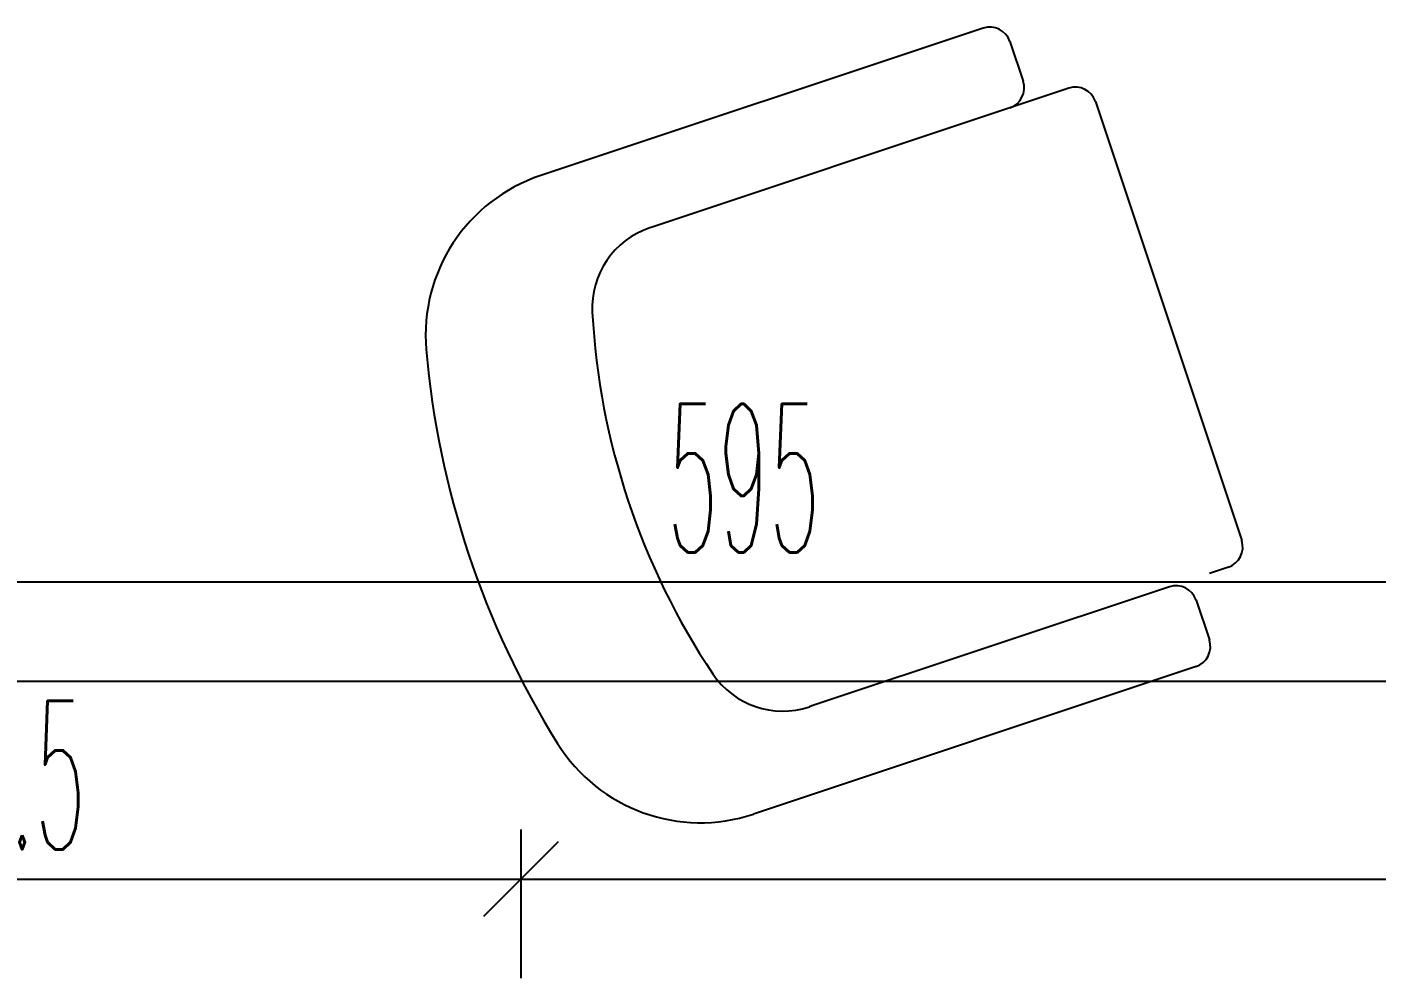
# Model space of a CAD drawing. Extents: x 78 to 306, y -397 to 18.
# Drawn here: x 272.07216 to 272.09942, y -396.70156 to -396.68234 of the extents above; entities that cross this region are included whole.
import ezdxf

# ---------------------------------------------------------------- set-up
doc = ezdxf.new("R2010")
doc.units = 0
doc.header["$LTSCALE"] = 0.5
doc.header["$MEASUREMENT"] = 0
doc.linetypes.add('DASHDOT2', pattern=[0.5, 0.25, -0.125, 0, -0.125])
doc.layers.get('0').update_dxf_attribs({"linetype": 'CONTINUOUS'})
for name, color, linetype in [('AKS', 5, 'DASHDOT2'), ('OLCU', 31, 'CONTINUOUS'), ('TEFRIS', 11, 'CONTINUOUS')]:
    doc.layers.add(name, color=color, linetype=linetype)
doc.styles.add('OLCUIC', font='ROMANS.SHX', dxfattribs={"width": 0.4, "height": 0.15})

msp = doc.modelspace()

# ---------------------------------------------------------------- linework, layer by layer
at = {"color": 0, "linetype": 'ByBlock'}
for p, q in [((272.082893941935, -396.6988098737721), (272.081393941935, -396.7003098737721)), ((272.081393941935, -396.7003098737721), (272.082893941935, -396.6988098737721))]:
    msp.add_line(p, q, dxfattribs=at)
at = {"layer": 'AKS'}
msp.add_line((272.0571439419351, -396.6955598737721), (272.3531439419343, -396.6955598737721), dxfattribs=at)
at = {"layer": 'OLCU', "ltscale": 1.4}
for p, q in [((272.146143941935, -396.6935598737721), (272.027143941935, -396.6935598737721)), ((272.082143941935, -396.6985598737721), (272.082143941935, -396.7015598737721)), ((272.059643941935, -396.6995598737721), (272.082143941935, -396.6995598737721)), ((272.082143941935, -396.6995598737721), (272.126143941935, -396.6995598737721))]:
    msp.add_line(p, q, dxfattribs=at)
at = {"layer": 'TEFRIS'}
for p, q in [((272.0914829568942, -396.682364868932), (272.0825422906664, -396.685345091008)), ((272.0920205440964, -396.682633662533), (272.0922893376974, -396.6834400433364)), ((272.0932118304295, -396.6835805350942), (272.0920205440962, -396.6839776305384)), ((272.0920205440962, -396.6839776305384), (272.0847938811725, -396.6863865181797)), ((272.093749417632, -396.6838493286954), (272.0967061472442, -396.6927195175321)), ((272.0847938811725, -396.6863865181797), (272.0847448319947, -396.6864028679058)), ((272.096437353643, -396.6932571047345), (272.096052448113, -396.6933854065776)), ((272.0952460673096, -396.6936542001787), (272.0880194043859, -396.6960630878201)), ((272.0957836545118, -396.6939229937797), (272.096052448113, -396.6947293745829)), ((272.0957836545118, -396.6952669617853), (272.0868429882843, -396.6982471838611)), ((272.0880194043859, -396.6960630878201), (272.0879703552081, -396.6960794375461))]:
    msp.add_line(p, q, dxfattribs=at)
for centre, radius, start, end in [((272.0916173536942, -396.6827680593336), 0.000425, 18.43494882281902, 108.434948822819), ((272.0918861472956, -396.683574440137), 0.000425, 288.434948822819, 18.43494882281902), ((272.0933462272299, -396.6839837254958), 0.000425, 18.43494882281902, 108.434948822819), ((272.0836174650706, -396.688570614221), 0.0034, 108.434948822819, 184.9350763911292), ((272.0852824191965, -396.6880156295124), 0.0017, 108.434948822819, 183.1100757851074), ((272.0981280423554, -396.6873176698076), 0.0145645708089645, 183.1100757851074, 213.7598218599869), ((272.0981280423554, -396.6873176698076), 0.0179645708089645, 184.9350763911292, 211.9348212543282), ((272.0963029568421, -396.6928539143325), 0.000425, 288.434948822819, 18.43494882281902), ((272.09538046411, -396.6940573905803), 0.000425, 18.43494882281902, 108.434948822819), ((272.0956492577108, -396.6948637713835), 0.000425, 288.434948822819, 18.43494882281902), ((272.0874327680055, -396.6944666759391), 0.0017, 213.7598218599869, 288.434948822819), ((272.0857678138794, -396.6950216606479), 0.0034, 211.9348212543282, 288.434948822819)]:
    msp.add_arc(centre, radius, start, end, dxfattribs=at)

# ---------------------------------------------------------------- texts
at = {"layer": 'OLCU', "style": 'OLCUIC', "width": 0.4}
for s, p in [('595', (272.0851010847921, -396.6929598737721)), ('112.5', (272.0687225133636, -396.6989598737721))]:
    msp.add_text(s, height=0.003, dxfattribs=at).set_placement(p)

doc.saveas('drawing.dxf')
